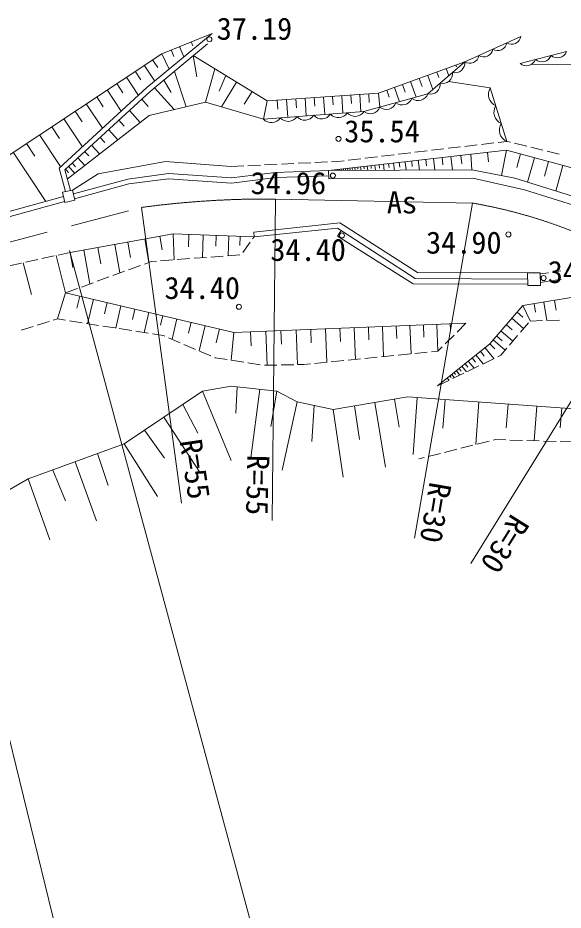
# Model space of a CAD drawing. Units: millimetres, scale not verified. Extents: x 40000 to 680000, y 20000 to 380000.
# Drawn here: x 517023 to 549444, y 268726 to 321808 of the extents above; entities that cross this region are included whole.
import ezdxf
from ezdxf.enums import TextEntityAlignment as Align

# ---------------------------------------------------------------- set-up
doc = ezdxf.new("R2010")
doc.units = ezdxf.units.MM
doc.header["$LTSCALE"] = 1000
doc.linetypes.add('CHAIN', pattern=[18.5, 12, -1.5, 3.5, -1.5])
for name, color, linetype, lineweight in [('M-BGD', 7, 'Continuous', 13), ('M-BMK', 2, 'CHAIN', 13), ('M-STR-HTXT', 7, 'Continuous', 13)]:
    doc.layers.add(name, color=color, linetype=linetype, lineweight=lineweight)
doc.styles.add('ＭＳ ゴシック', font='')
doc.styles.get('ＭＳ ゴシック').set_extended_font_data('MS Gothic')

msp = doc.modelspace()

# ---------------------------------------------------------------- linework, layer by layer
at = {"layer": 'M-BGD'}
for p, q in [((524697, 317659), (528568, 320886)), ((525575, 319675), (528568, 320886)), ((543593, 319187), (546923, 320707)), ((524894, 317434), (528297, 320271)), ((526642, 320107), (526892, 319490)), ((527332, 320386), (527435, 320134)), ((513235, 311473), (525575, 319675)), ((525575, 319675), (526020, 318762)), ((526136, 319902), (526296, 319507)), ((527453, 319568), (531851, 316869)), ((527453, 319568), (527665, 318294)), ((547806, 319334), (548723, 319567)), ((548723, 319567), (549641, 319800)), ((525028, 319311), (525337, 318847)), ((538458, 317319), (543593, 319187)), ((542863, 318552), (543593, 319187)), ((546888, 319101), (547806, 319334)), ((555558, 318947), (547588, 319056)), ((524007, 318633), (524341, 318130)), ((524535, 318984), (525159, 318045)), ((526328, 318620), (527035, 316518)), ((528741, 318778), (528180, 316783)), ((541940, 318586), (542058, 318260)), ((542132, 317917), (542863, 318552)), ((542487, 318785), (542642, 318360)), ((543066, 318996), (543104, 318892)), ((523474, 318279), (524193, 317197)), ((525699, 318105), (526140, 317374)), ((528992, 317450), (529398, 318375)), ((530029, 317988), (529122, 316511)), ((540372, 318015), (540708, 317090)), ((540882, 318201), (541057, 317722)), ((541396, 318388), (541703, 317544)), ((545110, 317636), (542628, 318020)), ((519470, 312869), (524697, 317659)), ((519807, 312773), (524894, 317434)), ((522328, 317517), (523166, 316256)), ((522903, 317899), (523265, 317356)), ((525156, 317653), (526313, 316350)), ((538957, 317501), (539109, 317084)), ((539410, 317666), (539719, 316816)), ((539889, 317840), (540052, 317393)), ((541401, 317282), (542132, 317917)), ((545110, 317636), (546087, 314461)), ((521712, 317107), (522102, 316519)), ((524385, 316967), (524762, 316542)), ((530947, 317424), (530484, 316669)), ((531851, 316869), (538458, 317319)), ((532439, 316909), (532475, 316383)), ((532997, 316947), (533069, 315895)), ((533550, 316985), (533585, 316464)), ((534102, 317023), (534173, 315976)), ((534650, 317060), (534685, 316545)), ((535197, 317097), (535268, 316057)), ((535739, 317134), (535774, 316624)), ((536281, 317171), (536351, 316137)), ((536817, 317208), (536852, 316703)), ((537354, 317244), (537424, 316216)), ((537603, 316229), (541401, 317282)), ((537885, 317280), (537919, 316781)), ((538458, 317319), (538551, 316492)), ((521090, 316694), (522057, 315240)), ((528180, 316783), (524829, 316006)), ((531627, 315788), (528180, 316783)), ((531851, 316869), (531627, 315788)), ((524829, 316006), (519964, 312209)), ((520424, 316251), (520846, 315616)), ((523651, 316295), (524285, 315582)), ((531627, 315788), (537603, 316229)), ((519033, 315327), (519490, 314640)), ((519753, 315805), (520858, 314141)), ((523029, 315725), (523351, 315363)), ((518308, 314845), (519564, 312955)), ((522419, 315166), (522965, 314552)), ((517531, 314328), (518024, 313585)), ((521910, 314699), (522186, 314389)), ((543594, 314164), (544336, 314253)), ((544583, 314282), (545325, 314370)), ((545573, 314400), (546087, 314461)), ((546087, 314461), (546310, 314406)), ((546551, 314347), (547277, 314168)), ((516747, 313808), (518690, 310885)), ((520994, 313860), (521233, 313592)), ((521411, 314242), (521885, 313709)), ((535486, 312717), (546078, 313937)), ((539636, 313693), (540378, 313781)), ((540626, 313811), (541368, 313899)), ((541615, 313929), (542357, 314017)), ((542605, 314047), (543347, 314135)), ((544947, 313807), (545012, 313243)), ((546078, 313937), (545776, 312426)), ((546078, 313937), (552478, 312193)), ((547519, 314108), (548244, 313929)), ((548486, 313869), (549212, 313690)), ((520586, 313486), (521001, 313019)), ((521790, 312533), (525803, 313256)), ((525803, 313256), (529705, 312964)), ((533686, 313154), (534433, 313189)), ((534682, 313201), (535428, 313237)), ((535677, 313249), (536057, 313267)), ((536057, 313267), (536421, 313310)), ((536668, 313340), (537410, 313428)), ((537658, 313458), (538400, 313546)), ((538647, 313575), (539389, 313664)), ((539703, 313203), (539735, 312929)), ((540048, 313242), (540106, 312739)), ((540438, 313287), (540475, 312966)), ((540833, 313333), (540901, 312743)), ((541280, 313384), (541324, 313009)), ((541734, 313436), (541813, 312748)), ((542247, 313496), (542298, 313058)), ((542768, 313556), (542860, 312753)), ((543357, 313623), (543416, 313114)), ((543955, 313692), (544010, 312758)), ((546916, 313709), (546690, 312897)), ((547732, 313486), (547328, 312036)), ((548581, 313255), (548342, 312397)), ((519858, 311470), (519470, 312869)), ((519807, 312773), (520151, 311535)), ((519859, 312820), (520037, 312592)), ((520032, 312978), (520407, 312555)), ((520245, 313174), (520453, 312940)), ((529705, 312964), (530452, 313000)), ((530701, 313011), (531447, 313047)), ((531696, 313059), (532442, 313095)), ((532351, 312605), (535486, 312717)), ((532691, 313106), (533438, 313142)), ((535486, 312717), (544010, 312758)), ((535515, 312227), (535486, 312717)), ((536072, 312784), (536080, 312720)), ((536171, 312796), (536176, 312751)), ((536270, 312807), (536280, 312721)), ((536383, 312820), (536390, 312762)), ((536498, 312833), (536510, 312722)), ((536627, 312848), (536636, 312774)), ((536759, 312863), (536775, 312723)), ((536907, 312880), (536918, 312788)), ((537058, 312898), (537078, 312725)), ((537229, 312918), (537242, 312805)), ((537401, 312937), (537426, 312726)), ((537597, 312960), (537613, 312823)), ((537796, 312983), (537825, 312728)), ((538021, 313009), (538039, 312845)), ((538248, 313035), (538283, 312730)), ((538506, 313065), (538529, 312869)), ((538768, 313095), (538809, 312733)), ((539064, 313129), (539090, 312897)), ((539364, 313163), (539413, 312736)), ((544010, 312758), (546563, 312278)), ((549434, 313023), (549011, 311504)), ((520274, 311563), (521790, 312533)), ((520325, 311334), (523552, 312220)), ((523552, 312220), (525978, 312540)), ((523612, 311926), (525987, 312240)), ((525978, 312540), (529717, 312282)), ((525987, 312240), (529725, 311982)), ((529717, 312282), (532351, 312605)), ((529725, 311982), (532375, 312307)), ((532375, 312307), (535504, 312418)), ((535515, 312227), (544078, 312264)), ((544078, 312264), (547144, 311573)), ((546563, 312278), (550694, 310972)), ((520390, 311042), (523612, 311926)), ((510481, 308630), (519739, 311173)), ((520274, 311563), (519681, 311431)), ((519817, 310822), (519681, 311431)), ((520274, 311563), (520410, 310953)), ((547144, 311573), (550440, 310540)), ((510555, 308341), (519803, 310881)), ((519817, 310822), (520410, 310953)), ((524370, 310530), (526760, 292928)), ((532349, 311027), (532147, 291897)), ((544048, 310789), (540600, 290849)), ((531058, 309068), (536158, 309607)), ((536158, 309607), (540790, 306662)), ((520133, 307858), (526257, 308954)), ((526257, 308954), (531070, 308786)), ((526257, 308954), (526309, 307418)), ((531070, 308786), (531058, 309068)), ((531070, 308786), (536018, 309295)), ((536018, 309295), (540652, 306311)), ((536033, 308827), (536244, 309150)), ((523564, 308472), (523722, 307552)), ((524574, 308653), (524812, 307262)), ((525457, 308811), (525594, 308008)), ((527190, 308922), (527164, 308182)), ((528045, 308892), (527997, 307540)), ((528807, 308865), (528785, 308221)), ((529560, 308839), (529519, 307650)), ((530233, 308815), (530213, 308256)), ((530404, 307852), (530838, 308460)), ((530982, 308663), (531070, 308786)), ((540529, 305993), (536033, 308827)), ((520951, 308004), (521299, 305978)), ((521786, 308154), (521952, 307182)), ((522795, 308334), (523087, 306632)), ((517475, 307265), (518205, 307428)), ((518448, 307482), (519177, 307645)), ((519294, 307671), (519864, 305453)), ((519420, 307699), (520133, 307858)), ((520133, 307858), (520286, 306963)), ((524975, 307322), (525261, 307343)), ((525510, 307361), (526255, 307414)), ((526503, 307432), (527249, 307486)), ((527497, 307504), (528242, 307558)), ((528491, 307575), (529236, 307629)), ((529485, 307647), (530230, 307701)), ((516503, 307048), (517232, 307211)), ((517344, 307236), (517827, 305355)), ((523607, 306822), (524309, 307078)), ((524543, 307164), (524975, 307322)), ((521735, 306137), (522437, 306394)), ((522671, 306480), (523373, 306736)), ((540652, 306311), (547332, 306259)), ((540790, 306662), (547327, 306635)), ((554699, 306753), (543955, 289355)), ((548079, 306647), (547327, 306635)), ((547338, 305883), (547327, 306635)), ((548079, 306647), (548090, 305895)), ((548080, 306570), (548573, 306643)), ((548819, 306679), (549312, 306751)), ((520800, 305795), (521501, 306052)), ((547337, 305964), (540529, 305993)), ((547338, 305883), (548090, 305895)), ((548088, 306068), (548581, 306140)), ((548827, 306177), (549320, 306249)), ((519864, 305453), (519379, 303896)), ((519864, 305453), (520566, 305710)), ((519864, 305453), (529869, 303096)), ((520700, 305256), (520528, 304528)), ((552531, 305600), (547037, 304688)), ((521514, 305064), (521173, 303615)), ((522334, 304871), (522176, 304197)), ((547711, 304800), (547795, 304293)), ((548289, 304896), (548471, 303805)), ((548937, 305003), (549034, 304415)), ((523155, 304678), (522843, 303354)), ((523982, 304483), (523837, 303864)), ((524810, 304288), (524528, 303090)), ((547037, 304688), (545077, 302424)), ((546703, 304302), (547054, 303999)), ((547037, 304688), (547475, 303778)), ((518889, 303745), (518174, 303526)), ((519379, 303896), (519127, 303818)), ((519857, 303821), (519379, 303896)), ((520841, 303667), (520103, 303783)), ((521825, 303513), (521087, 303629)), ((525644, 304092), (525511, 303527)), ((526478, 303895), (526194, 302687)), ((527319, 303697), (527167, 303050)), ((529869, 303096), (543663, 303637)), ((543663, 303637), (543133, 303110)), ((546384, 303934), (547090, 303324)), ((546901, 303101), (547384, 303671)), ((547477, 303773), (548224, 303797)), ((548473, 303805), (549220, 303830)), ((517936, 303453), (517222, 303233)), ((522810, 303359), (522071, 303474)), ((523794, 303205), (523056, 303320)), ((524778, 303051), (524040, 303166)), ((528160, 303499), (527805, 301992)), ((529008, 303299), (528812, 302470)), ((530854, 303135), (530887, 302294)), ((531770, 303171), (531850, 301144)), ((532668, 303206), (532700, 302386)), ((533563, 303241), (533644, 301180)), ((534440, 303275), (534471, 302475)), ((535315, 303310), (535393, 301324)), ((536172, 303343), (536203, 302563)), ((537027, 303377), (537101, 301493)), ((537864, 303410), (537894, 302649)), ((538699, 303442), (538769, 301659)), ((539518, 303474), (539547, 302733)), ((540334, 303506), (540400, 301820)), ((541133, 303538), (541162, 302814)), ((541931, 303569), (541994, 301978)), ((542728, 303600), (542741, 303273)), ((545741, 303190), (546453, 302574)), ((546063, 303562), (546417, 303256)), ((525679, 302909), (525024, 303012)), ((525757, 302876), (525679, 302909)), ((526672, 302481), (525985, 302777)), ((529869, 303096), (529706, 301438)), ((542956, 302935), (542426, 302408)), ((545275, 302652), (545994, 302031)), ((545477, 302885), (545817, 302591)), ((546256, 302341), (546739, 302911)), ((527586, 302087), (526900, 302383)), ((545077, 302424), (541973, 299909)), ((542250, 302232), (541994, 301978)), ((544797, 302197), (545330, 301538)), ((545077, 302424), (545377, 302115)), ((545747, 301740), (546095, 302151)), ((528501, 301692), (527815, 301988)), ((528745, 301587), (528730, 301593)), ((529467, 301475), (528745, 301587)), ((537395, 301523), (536652, 301449)), ((538387, 301621), (537643, 301547)), ((539378, 301719), (538635, 301645)), ((540370, 301817), (539626, 301743)), ((541361, 301915), (540618, 301842)), ((541994, 301978), (541609, 301940)), ((544028, 301574), (544223, 301333)), ((544258, 301759), (544689, 301227)), ((544525, 301976), (544757, 301690)), ((544662, 301214), (545335, 301540)), ((545559, 301649), (545747, 301740)), ((530452, 301323), (529714, 301437)), ((531437, 301171), (530698, 301285)), ((532430, 301156), (531683, 301140)), ((533427, 301176), (532680, 301161)), ((534017, 301188), (533676, 301181)), ((534421, 301228), (534017, 301188)), ((535412, 301326), (534669, 301253)), ((536404, 301424), (535660, 301351)), ((543419, 301080), (543692, 300743)), ((543609, 301234), (543772, 301033)), ((543766, 300779), (544438, 301105)), ((543803, 301391), (544148, 300965)), ((542707, 300503), (542777, 300417)), ((542823, 300597), (542983, 300399)), ((542870, 300344), (543542, 300671)), ((542958, 300707), (543053, 300590)), ((543095, 300818), (543307, 300557)), ((543256, 300948), (543380, 300795)), ((541973, 299909), (542646, 300236)), ((542556, 300382), (542667, 300246)), ((528003, 299591), (523343, 296457)), ((529704, 299906), (528003, 299591)), ((529701, 295479), (528003, 299591)), ((532423, 299594), (529704, 299906)), ((529990, 298282), (530055, 299866)), ((530876, 295639), (531406, 299711)), ((532068, 297497), (532423, 299594)), ((533636, 298963), (532423, 299594)), ((532738, 294903), (533636, 298963)), ((535777, 298506), (533636, 298963)), ((540213, 299263), (535777, 298506)), ((538879, 295078), (538253, 298929)), ((539688, 297463), (539408, 299126)), ((551315, 298454), (540213, 299263)), ((540774, 299222), (540526, 295827)), ((542424, 299102), (542300, 297404)), ((544431, 298956), (544246, 296423)), ((527732, 297108), (526839, 298808)), ((534509, 296606), (534636, 298749)), ((535777, 298506), (536366, 294484)), ((537338, 296728), (537036, 298721)), ((546168, 298829), (546064, 297409)), ((547877, 298704), (547727, 296649)), ((549357, 298596), (549270, 297413)), ((527870, 294749), (525702, 298044)), ((525736, 295609), (524562, 297277)), ((523343, 296457), (517631, 294377)), ((525324, 293340), (523343, 296457)), ((544082, 296382), (543357, 296201)), ((545048, 296624), (544323, 296443)), ((545418, 296716), (545290, 296684)), ((546033, 296698), (545418, 296716)), ((547029, 296669), (546282, 296691)), ((548025, 296640), (547278, 296662)), ((549021, 296611), (548274, 296633)), ((550017, 296582), (549270, 296603)), ((522388, 293987), (521766, 295883)), ((542149, 295899), (541424, 295718)), ((543115, 296141), (542390, 295959)), ((521707, 291894), (520432, 295397)), ((541182, 295657), (540857, 295576)), ((519851, 293084), (519095, 294910)), ((517631, 294377), (513405, 291940)), ((517631, 294377), (518928, 290754))]:
    msp.add_line(p, q, dxfattribs=at)
for centre in [(528411, 320530), (536086, 314608), (535752, 312422), (536293, 308862), (546188, 308927), (548280, 306327), (530169, 304619)]:
    msp.add_circle(centre, 150, dxfattribs=at)
for centre, radius, start, end in [((546384, 320786), 545, 237.4061, 351.6571), ((545552, 320406), 545, 237.4061, 351.6571), ((543887, 319646), 545, 237.4061, 351.6571), ((544719, 320026), 545, 237.4061, 351.6571), ((548185, 319765), 574, 228.7454, 339.7671), ((549102, 319999), 574, 228.7454, 339.7671), ((543001, 319131), 595, 256.5316, 5.463), ((547267, 319532), 574, 228.7454, 339.7671), ((542271, 318496), 595, 256.5316, 5.463), ((541540, 317861), 595, 256.5316, 5.463), ((545742, 317252), 740, 148.6649, 245.5492), ((539880, 317237), 612, 231.8622, 339.1246), ((540830, 317500), 612, 231.8622, 339.1246), ((537980, 316711), 612, 231.8622, 339.1246), ((538930, 316974), 612, 231.8622, 339.1246), ((546067, 316193), 740, 148.6649, 245.5492), ((532097, 316200), 625, 221.1981, 327.2415), ((533093, 316274), 625, 221.1981, 327.2415), ((534089, 316347), 625, 221.1981, 327.2415), ((535085, 316421), 625, 221.1981, 327.2415), ((536081, 316494), 625, 221.1981, 327.2415), ((537077, 316567), 625, 221.1981, 327.2415), ((546393, 315135), 740, 148.6649, 245.5492)]:
    msp.add_arc(centre, radius, start, end, dxfattribs=at)
at = {"layer": 'M-BMK'}
for p, q in [((507162, 306002), (524370, 310530)), ((532349, 311027), (544048, 310789))]:
    msp.add_line(p, q, dxfattribs=at)
for centre, radius, start, end in [((531769, 256030), 55000, 89.3961, 97.7315), ((538936, 281228), 30000, 58.304, 80.1903)]:
    msp.add_arc(centre, radius, start, end, dxfattribs=at)
at = {"layer": 'M-STR-HTXT'}
for p, q in [((520092, 307964), (531804, 264539)), ((509972, 305546), (520715, 261815))]:
    msp.add_line(p, q, dxfattribs=at)

# ---------------------------------------------------------------- texts
at = {"layer": 'M-BGD', "style": 'ＭＳ ゴシック'}
for s, p in [('37.19', (528845, 320108)), ('35.54', (536428, 314006)), ('34.96', (530860, 310923)), ('As', (538961, 309779)), ('34.90', (541294, 307383)), ('34.40', (532035, 306952)), ('34.29', (548528, 305635)), ('34.40', (525740, 304687))]:
    msp.add_text(s, height=1320, dxfattribs=at).set_placement(p, align=Align.BOTTOM_LEFT)
for s, rotation, p in [('R=55', 278.565, (526245, 296582)), ('R=55', 268.7, (530273, 295834)), ('R=30', 260.423, (541121, 294316)), ('R=30', 237.845, (546043, 292583))]:
    msp.add_text(s, height=1320, rotation=rotation, dxfattribs=at).set_placement(p, align=Align.BOTTOM_LEFT)

doc.saveas('drawing.dxf')
